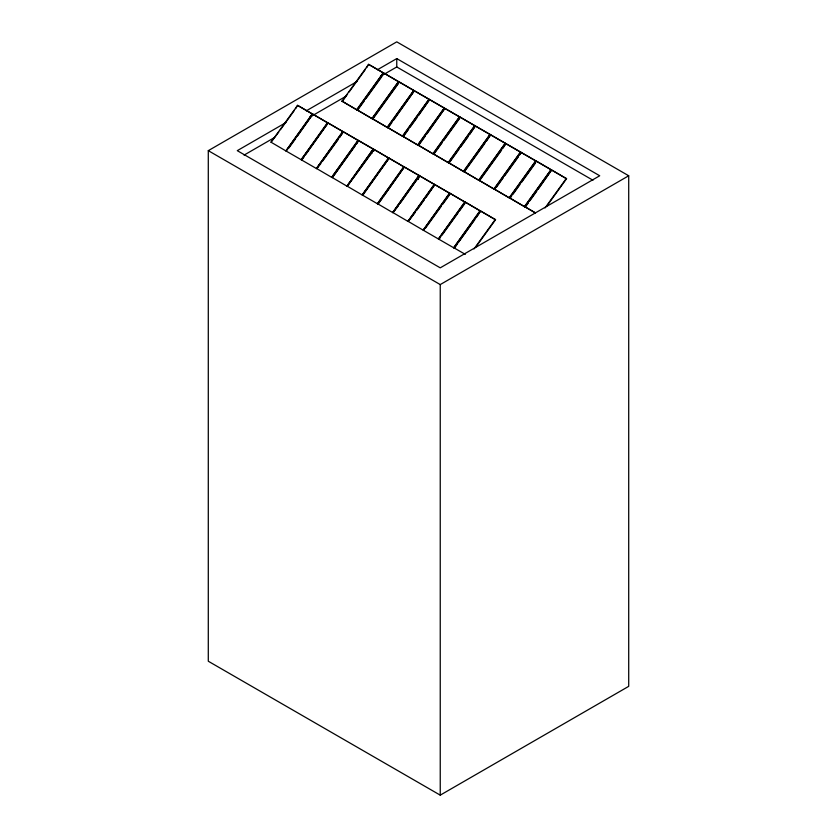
<?xml version="1.0" encoding="UTF-8"?>
<svg xmlns="http://www.w3.org/2000/svg" width="837" height="837" viewBox="0 0 837 837"><rect width="100%" height="100%" fill="white"/><g stroke="black" fill="none" stroke-linecap="round" stroke-linejoin="round"><path stroke-width="1.26" d="M372.8 151.183L373.281 149.017L358.613 140.553L332.268 177.685L355.066 146.077M418.312 178.679L419.044 175.435L404.365 166.961L378.021 204.092L381.818 198.829M372.685 151.026L373.281 149.017L346.936 186.149L332.017 177.413M417.83 179.442L419.044 175.435L392.689 212.567L377.769 203.83M271.01 142.196L297.606 105.326L312.536 114.062L285.93 150.932L271.01 142.196L278.857 131.932M280.374 129.819L294.059 110.861M295.576 108.758L297.606 105.326M312.285 113.801L285.93 150.932M286.264 150.995L312.86 114.135L327.78 122.872L301.184 159.731L286.505 151.267M288.786 148.107L295.628 138.628M297.145 136.515L312.86 114.135M342.04 101.183L368.636 64.323L383.304 72.788L356.96 109.929L342.04 101.183L356.96 109.929M342.281 101.455L347.606 94.079M349.123 91.976L365.089 69.858M366.606 67.745L368.636 64.323M327.529 122.6L301.184 159.731M301.508 159.804L328.114 122.934L343.034 131.671L316.428 168.54L301.759 160.066L304.04 156.906M305.557 154.803L328.114 122.934M356.708 109.657L383.304 72.788M357.284 109.992L383.89 73.122L398.558 81.597L372.203 118.728L357.284 109.992L372.203 118.728M357.535 110.264L364.377 100.775M365.895 98.672L381.86 76.554M342.783 131.409L316.428 168.54M316.763 168.614L343.369 131.744L358.288 140.48L331.682 177.35L316.763 168.614L320.812 163.613M322.329 161.499L338.294 139.381M339.812 137.278L343.369 131.744M371.963 118.467L398.558 81.597M372.538 118.802L399.134 81.932L413.813 90.406L387.458 127.538L372.538 118.802L387.458 127.538M372.789 119.063L398.632 83.25M358.037 140.218L331.682 177.35M356.583 143.974L358.613 140.553M387.207 127.266L413.813 90.406M387.793 127.601L414.388 90.741L429.057 99.205L402.712 136.337L387.793 127.601L402.712 136.337M388.033 127.873L391.842 122.6M393.359 120.497L414.388 90.741M347.261 186.222L373.867 149.352L388.786 158.088L362.191 194.958L347.261 186.222L371.837 152.784M402.461 136.075L429.057 99.205M403.036 136.41L429.643 99.54L444.311 108.015L417.956 145.146L403.036 136.41L417.956 145.146M403.288 136.672L408.613 129.306M410.13 127.193L416.972 117.714M418.49 115.611L429.643 99.54M388.535 157.827L362.191 194.958M362.515 195.021L389.121 158.162L404.041 166.898L377.435 203.757L362.766 195.293L389.121 158.162M417.715 144.874L444.311 108.015M418.291 145.209L444.897 108.35L459.565 116.814L433.21 153.945L418.291 145.209L433.21 153.945M419.306 144.424L425.384 136.002M426.901 133.889L444.897 108.35M403.79 166.626L377.435 203.757M383.336 196.726L404.365 166.961M432.959 153.684L459.565 116.814M433.545 154.018L460.141 117.149L474.809 125.623L448.465 162.755L433.545 154.018L448.465 162.755M433.796 154.28L442.156 142.698M443.673 140.595L459.628 118.477M419.044 175.435L392.689 212.567M393.013 212.629L419.619 175.77L434.539 184.506L407.943 221.376L393.013 212.629L398.59 205.525M400.107 203.422L419.619 175.77M448.213 162.493L474.809 125.623M448.789 162.828L475.395 125.958L490.063 134.422L463.719 171.564L448.789 162.828L463.719 171.564M449.04 163.089L458.927 149.394M460.444 147.291L468.04 136.755M469.567 134.652L475.395 125.958M434.288 184.234L407.943 221.376M408.268 221.439L434.874 184.569L449.793 193.316L423.187 230.175L408.268 221.439L415.361 212.232M416.878 210.118L424.485 199.583M426.002 197.48L434.874 184.569M463.468 171.292L490.063 134.422M464.043 171.627L490.649 134.757L505.318 143.232L478.963 180.363L464.043 171.627L478.963 180.363M464.294 171.899L484.811 143.451M486.339 141.348L490.649 134.757M449.542 193.044L423.187 230.175M423.522 230.248L450.118 193.378L465.037 202.115L438.442 238.984L423.773 230.51M425.29 228.407L441.256 206.289M442.773 204.176L449.615 194.697M478.712 180.101L505.318 143.232M479.298 180.436L505.893 143.566L520.572 152.041L494.217 189.172L479.298 180.436L494.217 189.172M479.549 180.698L501.583 150.158M503.11 148.044L505.893 143.566M464.797 201.853L438.442 238.984M438.776 239.047L465.372 202.188L480.292 210.924L453.696 247.783L439.017 239.319L440.544 237.206M442.062 235.103L458.017 212.985M459.544 210.882L464.859 203.506M493.966 188.9L520.572 152.041M494.541 189.235L521.148 152.376L535.816 160.84L509.471 197.971L494.541 189.235L509.471 197.971M496.32 187.394L503.152 177.915M504.68 175.812L518.354 156.854M519.882 154.751L521.148 152.376M480.04 210.652L453.696 247.783M457.316 243.912L454.271 248.118L480.626 210.987L495.546 219.723L475.782 247.114M458.833 241.799L474.788 219.681M476.316 217.578L480.626 210.987M509.22 197.71L535.816 160.84M509.796 198.045L536.402 161.175L551.07 169.649L524.715 206.781L509.796 198.045L524.715 206.781M510.047 198.306L511.564 196.203M513.091 194.1L519.923 184.621M521.451 182.508L535.125 163.55M474.014 248.955L495.295 219.461M524.464 206.509L551.07 169.649M535.46 212.985L525.05 206.844L551.646 169.984L566.565 178.72L546.812 206.111M525.301 207.116L528.335 202.899M529.863 200.796L536.695 191.317M538.222 189.214L551.646 169.984M545.044 207.942L566.325 178.448M208.287 150.66L396.759 41.85L628.713 175.77L628.713 686.34L440.241 795.15L208.287 661.23L208.287 150.66L440.241 284.58L628.713 175.77M285.919 122.579L237.279 150.66L440.241 267.84L599.721 175.77L396.759 58.59L377.529 69.691M306.279 110.829L357.169 81.44M244.069 155.107L274.609 137.477M309.669 117.243L345.859 96.339M380.919 76.104L396.759 66.96L592.952 180.237M370.017 65.244L383.555 73.06M398.81 81.859L383.89 73.122M414.064 90.668L399.134 81.932M414.639 91.003L429.308 99.477M429.894 99.812L444.562 108.276M445.138 108.611L459.816 117.086M475.06 125.885L460.141 117.149M475.646 126.22L490.315 134.694M490.89 135.029L505.569 143.504M506.144 143.838L520.813 152.303M521.399 152.637L536.067 161.112M551.321 169.911L536.402 161.175M551.897 170.246L566.565 178.72M525.05 206.844L535.209 212.713M297.857 105.598L312.536 114.062M313.111 114.397L327.78 122.872M328.366 123.206L343.034 131.671M343.609 132.005L358.288 140.48M358.864 140.815L373.532 149.289M388.786 158.088L373.867 149.352M389.362 158.423L404.041 166.898M404.616 167.233L419.285 175.697M419.871 176.032L434.539 184.506M435.125 184.841L449.793 193.316M465.037 202.115L450.118 193.378M480.292 210.924L465.372 202.188M480.877 211.259L495.546 219.723M454.02 247.857L465.309 254.375M346.936 186.149L373.281 149.017L373.773 151.183M440.241 284.58L440.241 795.15M396.759 58.59L396.759 66.96M417.715 179.516A1.705 0.983 0 0 1 418.113 179.306M416.418 179.264A2.657 1.538 0 0 1 418.898 177.967M371.597 153.569A1.705 0.983 0 0 1 372.078 153.025M370.801 153.631A2.657 1.538 0 0 1 371.618 151.895"/></g></svg>
